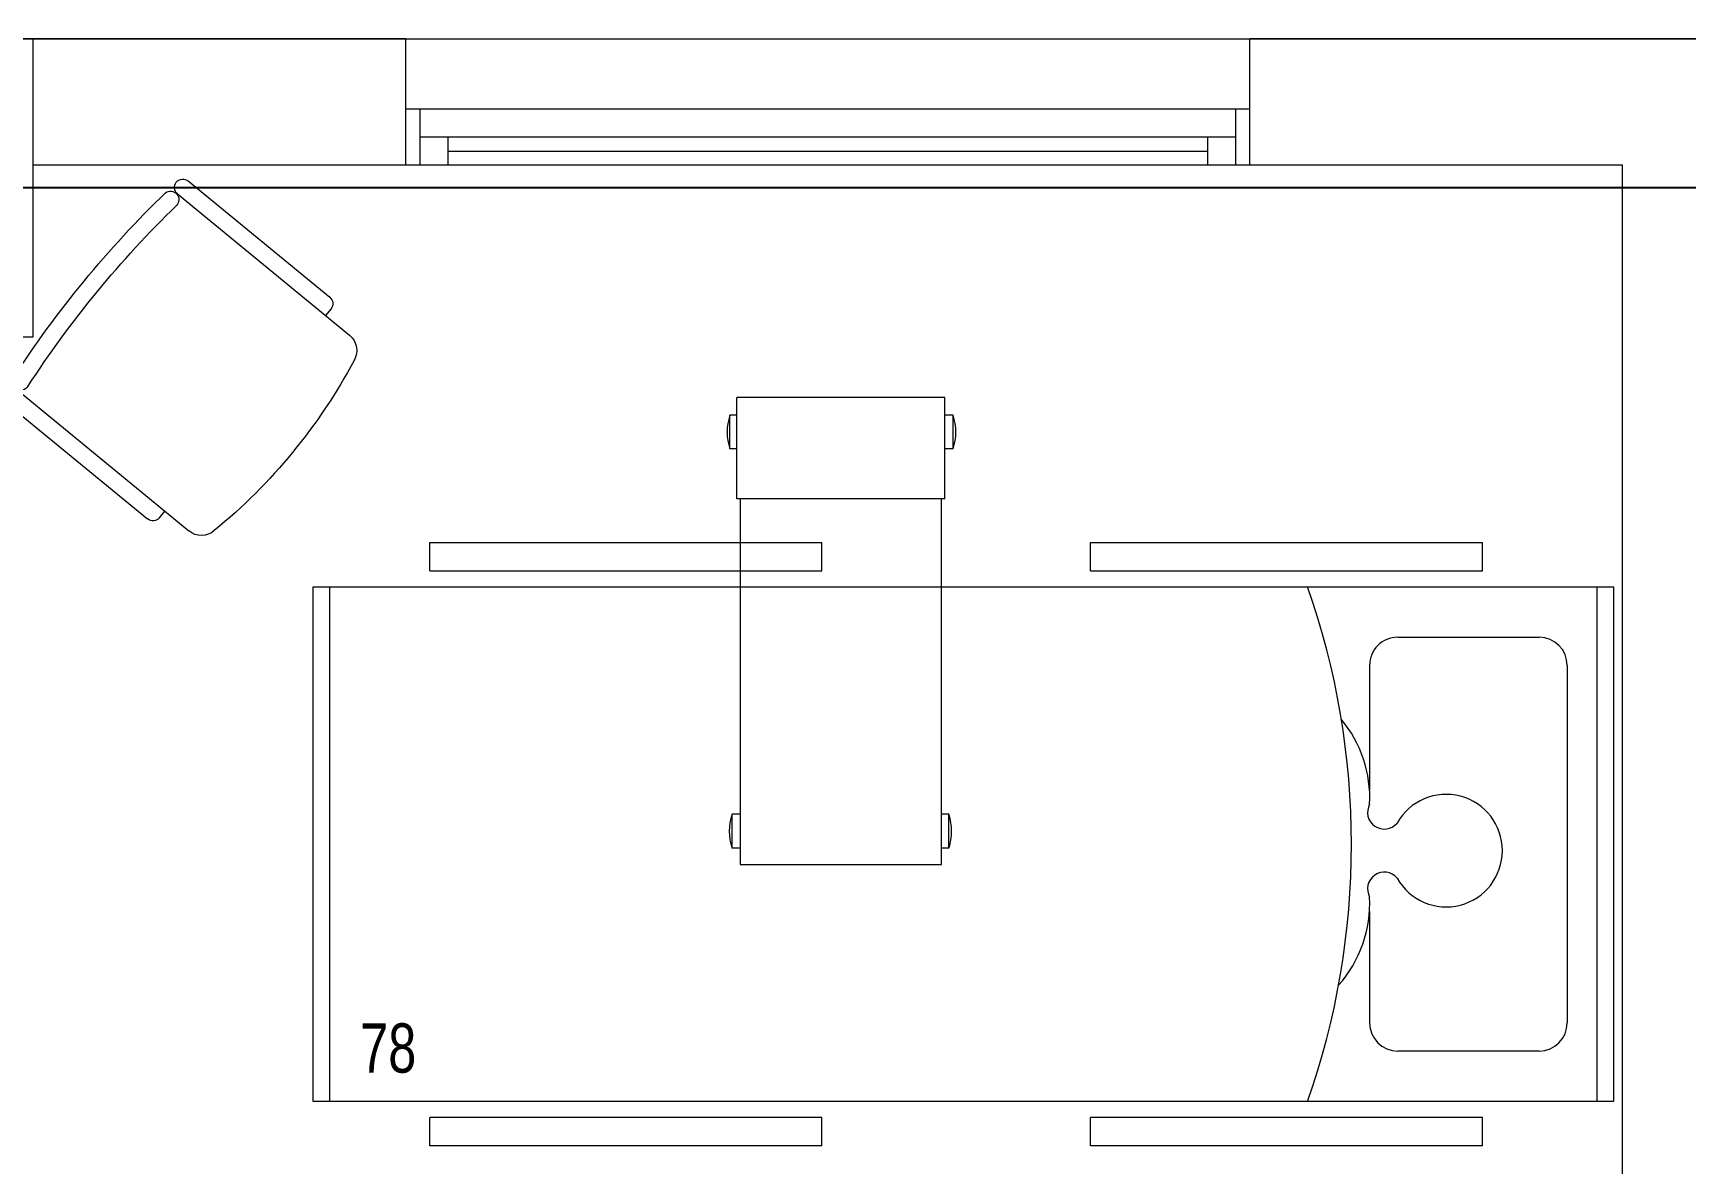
# Model space of a CAD drawing. Header units: metres. Extents: x -18745 to 220762, y -1579758 to -1356048.
# Drawn here: x 144641 to 147579, y -1428172 to -1426163 of the extents above; entities that cross this region are included whole.
import ezdxf

# ---------------------------------------------------------------- set-up
doc = ezdxf.new("R2010")
doc.units = ezdxf.units.M
doc.layers.get('0').update_dxf_attribs({"lineweight": 0})
for name, color, linetype, lineweight in [('A-100 - Copy$0$Aluminum', 8, 'Continuous', 0), ('A-100 - Copy$0$Medical Equipment and Furniture', 8, 'Continuous', 0), ('A-100 - Copy$0$Medical Equipment and Furniture1', 8, 'Continuous', 5), ('A-100 - Copy$0$Proj', 8, 'Continuous', 0), ('A-100 - Copy$0$Structure', 8, 'Continuous', 9), ('A-100 - Copy$0$Walls', 8, 'Continuous', 0)]:
    doc.layers.add(name, color=color, linetype=linetype, lineweight=lineweight)
doc.layers.add('A-100 - Copy$0$axes', color=8, linetype='Continuous')
doc.styles.add('A-100 - Copy$0$X3G_ENTITY_257CFD', font='swisscl.ttf', dxfattribs={"height": 200})

# ---------------------------------------------------------------- blocks, each defined once
blk = doc.blocks.new('A-100 - Copy$0$Hospital Bed')
at = {"layer": 'A-100 - Copy$0$Medical Equipment and Furniture1'}
for p, q in [((38.338, -101.6315, 0), (38.338, -101.6815, 0)), ((38.338, -101.6315, 0), (39.0347, -101.6315, 0)), ((39.0347, -101.6315, 0), (39.0347, -101.6815, 0)), ((39.5123, -101.6315, 0), (40.209, -101.6315, 0)), ((39.5123, -101.6315, 0), (39.5123, -101.6815, 0)), ((40.209, -101.6315, 0), (40.209, -101.6815, 0)), ((38.338, -101.6815, 0), (39.0347, -101.6815, 0)), ((39.5123, -101.6815, 0), (40.209, -101.6815, 0)), ((38.105, -102.6245, 0), (38.105, -101.7101, 0)), ((38.105, -101.7101, 0), (40.4164, -101.7101, 0)), ((38.135, -102.6245, 0), (38.135, -101.7101, 0)), ((40.3864, -101.7101, 0), (40.3864, -102.6245, 0)), ((40.4164, -101.7101, 0), (40.4164, -102.6245, 0)), ((38.2374, -101.7997, 0), (38.4887, -101.7997, 0)), ((38.1874, -102.485, 0), (38.1874, -101.8497, 0)), ((38.5387, -102.0476, 0), (38.5387, -101.8497, 0)), ((38.5387, -102.485, 0), (38.5387, -102.264, 0)), ((38.4887, -102.535, 0), (38.2374, -102.535, 0)), ((40.4164, -102.6245, 0), (38.105, -102.6245, 0)), ((38.338, -102.6532, 0), (38.338, -102.7032, 0)), ((39.0347, -102.6532, 0), (38.338, -102.6532, 0)), ((39.0347, -102.6532, 0), (39.0347, -102.7032, 0)), ((40.209, -102.6532, 0), (39.5123, -102.6532, 0)), ((39.5123, -102.6532, 0), (39.5123, -102.7032, 0)), ((40.209, -102.6532, 0), (40.209, -102.7032, 0)), ((39.0347, -102.7032, 0), (38.338, -102.7032, 0)), ((40.209, -102.7032, 0), (39.5123, -102.7032, 0))]:
    blk.add_line(p, q, dxfattribs=at)
at = {"layer": 'A-100 - Copy$0$Medical Equipment and Furniture1', "elevation": 0}
for points in [[(38.6489, -102.6245), (38.6489, -102.6245), (38.6489, -102.6245), (38.6489, -102.6245), (38.6489, -102.6245), (38.6489, -102.6245), (38.6489, -102.6245), (38.6489, -102.6245), (38.6489, -102.6245), (38.6489, -102.6245), (38.6489, -102.6245), (38.6489, -102.6245), (38.6489, -102.6245), (38.6489, -102.6245), (38.6489, -102.6245), (38.6489, -102.6245), (38.6489, -102.6245), (38.6489, -102.6245), (38.6489, -102.6245), (38.6489, -102.6245), (38.6489, -102.6245), (38.6489, -102.6245), (38.6489, -102.6245), (38.6489, -102.6245), (38.6489, -102.6245), (38.6489, -102.6245), (38.6489, -102.6245), (38.6489, -102.6245), (38.6489, -102.6245), (38.6489, -102.6245), (38.6489, -102.6245), (38.6489, -102.6245), (38.6489, -102.6245), (38.6489, -102.6245), (38.6489, -102.6245), (38.6489, -102.6245), (38.6489, -102.6245), (38.6489, -102.6245), (38.6489, -102.6245), (38.6489, -102.6245), (38.6489, -102.6245), (38.6489, -102.6245), (38.6489, -102.6245), (38.6489, -102.6245), (38.6489, -102.6245), (38.6489, -102.6245), (38.6489, -102.6245), (38.6489, -102.6245), (38.6489, -102.6245), (38.6489, -102.6245), (38.6489, -102.6245), (38.6489, -102.6245), (38.6489, -102.6245), (38.6489, -102.6245), (38.6489, -102.6245), (38.6489, -102.6245), (38.6489, -102.6245), (38.6489, -102.6245), (38.6489, -102.6245), (38.6489, -102.6245), (38.6489, -102.6245), (38.6489, -102.6245), (38.6489, -102.6245), (38.6489, -102.6245), (38.6489, -102.6245), (38.6489, -102.6245), (38.6489, -102.6245), (38.6489, -102.6245), (38.6489, -102.6245), (38.6489, -102.6245), (38.6489, -102.6245), (38.6489, -102.6245), (38.6489, -102.6245), (38.6489, -102.6245), (38.6489, -102.6245), (38.6489, -102.6245), (38.6489, -102.6245), (38.6489, -102.6245), (38.6489, -102.6245), (38.6489, -102.6245), (38.6489, -102.6245), (38.6489, -102.6245), (38.6489, -102.6245), (38.6489, -102.6245), (38.6489, -102.6245), (38.6489, -102.6245), (38.6489, -102.6245), (38.6489, -102.6245), (38.6489, -102.6245), (38.6489, -102.6245), (38.6489, -102.6245), (38.6489, -102.6245), (38.6489, -102.6245), (38.6489, -102.6245), (38.6489, -102.6245), (38.6489, -102.6245), (38.6489, -102.6245), (38.6489, -102.6245), (38.6489, -102.6245), (38.6489, -102.6245), (38.6489, -102.6245), (38.6489, -102.6245), (38.6489, -102.6245), (38.6489, -102.6245), (38.6489, -102.6245), (38.6489, -102.6245), (38.6489, -102.6245), (38.6489, -102.6245), (38.6489, -102.6245), (38.6489, -102.6245), (38.6489, -102.6245), (38.6489, -102.6245), (38.6489, -102.6245), (38.6489, -102.6245), (38.6489, -102.6245), (38.6489, -102.6245), (38.6489, -102.6245), (38.6489, -102.6245), (38.6489, -102.6245), (38.6489, -102.6245), (38.6489, -102.6245), (38.6489, -102.6245), (38.6489, -102.6245), (38.6489, -102.6245), (38.6489, -102.6245), (38.6489, -102.6245), (38.6489, -102.6245), (38.6489, -102.6245), (38.6489, -102.6245), (38.6489, -102.6245), (38.6489, -102.6245), (38.6489, -102.6245), (38.6489, -102.6245), (38.6489, -102.6245), (38.6489, -102.6245), (38.6489, -102.6245), (38.6489, -102.6245), (38.6489, -102.6245), (38.6489, -102.6245), (38.6489, -102.6245), (38.6489, -102.6245), (38.6489, -102.6245), (38.6489, -102.6245), (38.6489, -102.6245), (38.6489, -102.6245), (38.6489, -102.6245), (38.6489, -102.6245), (38.6489, -102.6245), (38.6489, -102.6245), (38.6489, -102.6245), (38.6489, -102.6245), (38.6489, -102.6245), (38.6489, -102.6245), (38.6489, -102.6245), (38.6489, -102.6245), (38.6489, -102.6245), (38.6489, -102.6245), (38.6489, -102.6245), (38.6489, -102.6245), (38.6489, -102.6245), (38.6489, -102.6245), (38.6489, -102.6245), (38.6489, -102.6245), (38.6489, -102.6245), (38.6489, -102.6245), (38.6489, -102.6245), (38.6489, -102.6245), (38.6489, -102.6245), (38.6489, -102.6245), (38.6489, -102.6245), (38.6489, -102.6245), (38.6489, -102.6245), (38.6489, -102.6245), (38.6489, -102.6245), (38.6489, -102.6245), (38.6489, -102.6245), (38.6489, -102.6245), (38.6489, -102.6245), (38.6489, -102.6245), (38.6489, -102.6245), (38.6489, -102.6245), (38.6489, -102.6245), (38.6489, -102.6245), (38.6489, -102.6245), (38.6489, -102.6245), (38.6489, -102.6245), (38.6489, -102.6245), (38.6489, -102.6245), (38.6489, -102.6245), (38.6489, -102.6245), (38.6489, -102.6245), (38.6489, -102.6245), (38.6489, -102.6245), (38.6489, -102.6245), (38.6489, -102.6245), (38.6489, -102.6245), (38.6489, -102.6245), (38.6489, -102.6245), (38.6489, -102.6245), (38.6489, -102.6245), (38.6489, -102.6245), (38.6489, -102.6245), (38.6489, -102.6245), (38.6489, -102.6245), (38.6489, -102.6245), (38.6489, -102.6245), (38.6489, -102.6245), (38.6489, -102.6245), (38.6489, -102.6245), (38.6489, -102.6245), (38.6489, -102.6245), (38.6489, -102.6245), (38.6489, -102.6245), (38.6489, -102.6245), (38.6489, -102.6245), (38.6489, -102.6245), (38.6489, -102.6245), (38.6489, -102.6245), (38.6489, -102.6245)], [(38.6489, -102.6245), (38.6489, -102.6245), (38.6489, -102.6245), (38.6489, -102.6245), (38.6489, -102.6245), (38.6489, -102.6245), (38.6489, -102.6245), (38.6489, -102.6245), (38.6489, -102.6245), (38.6489, -102.6245), (38.6489, -102.6245), (38.6489, -102.6245), (38.6489, -102.6245), (38.6489, -102.6245), (38.6489, -102.6245), (38.6489, -102.6245), (38.6489, -102.6245), (38.6489, -102.6245), (38.6489, -102.6245), (38.6489, -102.6245), (38.6489, -102.6245), (38.6489, -102.6245), (38.6489, -102.6245), (38.6489, -102.6245), (38.6489, -102.6245), (38.6489, -102.6245), (38.6489, -102.6245), (38.6489, -102.6245), (38.6489, -102.6245), (38.6489, -102.6245), (38.6489, -102.6245), (38.6489, -102.6245), (38.6489, -102.6245), (38.6489, -102.6245), (38.6489, -102.6245), (38.6489, -102.6245), (38.6489, -102.6245), (38.6489, -102.6245), (38.6489, -102.6245), (38.6489, -102.6245), (38.6489, -102.6245), (38.6489, -102.6245), (38.6489, -102.6245), (38.6489, -102.6245), (38.6489, -102.6245), (38.6489, -102.6245), (38.6489, -102.6245), (38.6489, -102.6245), (38.6489, -102.6245), (38.6489, -102.6245), (38.6489, -102.6245), (38.6489, -102.6245), (38.6489, -102.6245), (38.6489, -102.6245), (38.6489, -102.6245), (38.6489, -102.6245), (38.6489, -102.6245), (38.6489, -102.6245), (38.6489, -102.6245), (38.6489, -102.6245), (38.6489, -102.6245), (38.6489, -102.6245), (38.6489, -102.6245), (38.6489, -102.6245), (38.6489, -102.6245), (38.6489, -102.6245), (38.6489, -102.6245), (38.6489, -102.6245), (38.6489, -102.6245), (38.6489, -102.6245), (38.6489, -102.6245), (38.6489, -102.6245), (38.6489, -102.6245), (38.6489, -102.6245), (38.6489, -102.6245), (38.6489, -102.6245), (38.6489, -102.6245), (38.6489, -102.6245), (38.6489, -102.6245), (38.6489, -102.6245), (38.6489, -102.6245), (38.6489, -102.6245), (38.6489, -102.6245), (38.6489, -102.6245), (38.6489, -102.6245), (38.6489, -102.6245), (38.6489, -102.6245), (38.6489, -102.6245), (38.6489, -102.6245), (38.6489, -102.6245), (38.6489, -102.6245), (38.6489, -102.6245), (38.6489, -102.6245), (38.6489, -102.6245), (38.6489, -102.6245), (38.6489, -102.6245), (38.6489, -102.6245), (38.6489, -102.6245), (38.6489, -102.6245), (38.6489, -102.6245), (38.6489, -102.6245), (38.6489, -102.6245), (38.6489, -102.6245), (38.6489, -102.6245), (38.6489, -102.6245), (38.6489, -102.6245), (38.6489, -102.6245), (38.6489, -102.6245), (38.6489, -102.6245), (38.6489, -102.6245), (38.6489, -102.6245), (38.6489, -102.6245), (38.6489, -102.6245), (38.6489, -102.6245), (38.6489, -102.6245), (38.6489, -102.6245), (38.6489, -102.6245), (38.6489, -102.6245), (38.6489, -102.6245), (38.6489, -102.6245), (38.6489, -102.6245), (38.6489, -102.6245), (38.6489, -102.6245), (38.6489, -102.6245), (38.6489, -102.6245), (38.6489, -102.6245), (38.6489, -102.6245), (38.6489, -102.6245), (38.6489, -102.6245), (38.6489, -102.6245), (38.6489, -102.6245), (38.6489, -102.6245), (38.6489, -102.6245), (38.6489, -102.6245), (38.6489, -102.6245), (38.6489, -102.6245), (38.6489, -102.6245), (38.6489, -102.6245), (38.6489, -102.6245), (38.6489, -102.6245), (38.6489, -102.6245), (38.6489, -102.6245), (38.6489, -102.6245), (38.6489, -102.6245), (38.6489, -102.6245), (38.6489, -102.6245), (38.6489, -102.6245), (38.6489, -102.6245), (38.6489, -102.6245), (38.6489, -102.6245), (38.6489, -102.6245), (38.6489, -102.6245), (38.6489, -102.6245), (38.6489, -102.6245), (38.6489, -102.6245), (38.6489, -102.6245), (38.6489, -102.6245), (38.6489, -102.6245), (38.6489, -102.6245), (38.6489, -102.6245), (38.6489, -102.6245), (38.6489, -102.6245), (38.6489, -102.6245), (38.6489, -102.6245), (38.6489, -102.6245), (38.6489, -102.6245), (38.6489, -102.6245), (38.6489, -102.6245), (38.6489, -102.6245), (38.6489, -102.6245), (38.6489, -102.6245), (38.6489, -102.6245), (38.6489, -102.6245), (38.6489, -102.6245), (38.6489, -102.6245), (38.6489, -102.6245), (38.6489, -102.6245), (38.6489, -102.6245), (38.6489, -102.6245), (38.6489, -102.6245), (38.6489, -102.6245), (38.6489, -102.6245), (38.6489, -102.6245), (38.6489, -102.6245), (38.6489, -102.6245), (38.6489, -102.6245), (38.6489, -102.6245), (38.6489, -102.6245), (38.6489, -102.6245), (38.6489, -102.6245), (38.6489, -102.6245), (38.6489, -102.6245), (38.6489, -102.6245), (38.6489, -102.6245), (38.6489, -102.6245), (38.6489, -102.6245), (38.6489, -102.6245), (38.6489, -102.6245), (38.6489, -102.6245), (38.6489, -102.6245), (38.6489, -102.6245), (38.6489, -102.6245), (38.6489, -102.6245), (38.6489, -102.6245), (38.6489, -102.6245), (38.6489, -102.6245), (38.6489, -102.6245), (38.6489, -102.6245), (38.6489, -102.6245), (38.6489, -102.6245), (38.6489, -102.6245), (38.6489, -102.6245), (38.6489, -102.6245), (38.6489, -102.6245)], [(38.6489, -102.6245), (38.6489, -102.6245), (38.6489, -102.6245), (38.6489, -102.6245), (38.6489, -102.6245), (38.6489, -102.6245), (38.6489, -102.6245), (38.6489, -102.6245), (38.6489, -102.6245), (38.6489, -102.6245), (38.6489, -102.6245), (38.6489, -102.6245), (38.6489, -102.6245), (38.6489, -102.6245), (38.6489, -102.6245), (38.6489, -102.6245), (38.6489, -102.6245), (38.6489, -102.6245), (38.6489, -102.6245), (38.6489, -102.6245), (38.6489, -102.6245), (38.6489, -102.6245), (38.6489, -102.6245), (38.6489, -102.6245), (38.6489, -102.6245), (38.6489, -102.6245), (38.6489, -102.6245), (38.6489, -102.6245), (38.6489, -102.6245), (38.6489, -102.6245), (38.6489, -102.6245), (38.6489, -102.6245), (38.6489, -102.6245), (38.6489, -102.6245), (38.6489, -102.6245), (38.6489, -102.6245), (38.6489, -102.6245), (38.6489, -102.6245), (38.6489, -102.6245), (38.6489, -102.6245), (38.6489, -102.6245), (38.6489, -102.6245), (38.6489, -102.6245), (38.6489, -102.6245), (38.6489, -102.6245), (38.6489, -102.6245), (38.6489, -102.6245), (38.6489, -102.6245), (38.6489, -102.6245), (38.6489, -102.6245), (38.6489, -102.6245), (38.6489, -102.6245), (38.6489, -102.6245), (38.6489, -102.6245), (38.6489, -102.6245), (38.6489, -102.6245), (38.6489, -102.6245), (38.6489, -102.6245), (38.6489, -102.6245), (38.6489, -102.6245), (38.6489, -102.6245), (38.6489, -102.6245), (38.6489, -102.6245), (38.6489, -102.6245), (38.6489, -102.6245), (38.6489, -102.6245), (38.6489, -102.6245), (38.6489, -102.6245), (38.6489, -102.6245), (38.6489, -102.6245), (38.6489, -102.6245), (38.6489, -102.6245), (38.6489, -102.6245), (38.6489, -102.6245), (38.6489, -102.6245), (38.6489, -102.6245), (38.6489, -102.6245), (38.6489, -102.6245), (38.6489, -102.6245), (38.6489, -102.6245), (38.6489, -102.6245), (38.6489, -102.6245), (38.6489, -102.6245), (38.6489, -102.6245), (38.6489, -102.6245), (38.6489, -102.6245), (38.6489, -102.6245), (38.6489, -102.6245), (38.6489, -102.6245), (38.6489, -102.6245), (38.6489, -102.6245), (38.6489, -102.6245), (38.6489, -102.6245), (38.6489, -102.6245), (38.6489, -102.6245), (38.6489, -102.6245), (38.6489, -102.6245), (38.6489, -102.6245), (38.6489, -102.6245), (38.6489, -102.6245), (38.6489, -102.6245), (38.6489, -102.6245), (38.6489, -102.6245), (38.6489, -102.6245), (38.6489, -102.6245), (38.6489, -102.6245), (38.6489, -102.6245), (38.6489, -102.6245), (38.6489, -102.6245), (38.6489, -102.6245), (38.6489, -102.6245), (38.6489, -102.6245), (38.6489, -102.6245), (38.6489, -102.6245), (38.6489, -102.6245), (38.6489, -102.6245), (38.6489, -102.6245), (38.6489, -102.6245), (38.6489, -102.6245), (38.6489, -102.6245), (38.6489, -102.6245), (38.6489, -102.6245), (38.6489, -102.6245), (38.6489, -102.6245), (38.6489, -102.6245), (38.6489, -102.6245), (38.6489, -102.6245), (38.6489, -102.6245), (38.6489, -102.6245), (38.6489, -102.6245), (38.6489, -102.6245), (38.6489, -102.6245), (38.6489, -102.6245), (38.6489, -102.6245), (38.6489, -102.6245), (38.6489, -102.6245), (38.6489, -102.6245), (38.6489, -102.6245), (38.6489, -102.6245), (38.6489, -102.6245), (38.6489, -102.6245), (38.6489, -102.6245), (38.6489, -102.6245), (38.6489, -102.6245), (38.6489, -102.6245), (38.6489, -102.6245), (38.6489, -102.6245), (38.6489, -102.6245), (38.6489, -102.6245), (38.6489, -102.6245), (38.6489, -102.6245), (38.6489, -102.6245), (38.6489, -102.6245), (38.6489, -102.6245), (38.6489, -102.6245), (38.6489, -102.6245), (38.6489, -102.6245), (38.6489, -102.6245), (38.6489, -102.6245), (38.6489, -102.6245), (38.6489, -102.6245), (38.6489, -102.6245), (38.6489, -102.6245), (38.6489, -102.6245), (38.6489, -102.6245), (38.6489, -102.6245), (38.6489, -102.6245), (38.6489, -102.6245), (38.6489, -102.6245), (38.6489, -102.6245), (38.6489, -102.6245), (38.6489, -102.6245), (38.6489, -102.6245), (38.6489, -102.6245), (38.6489, -102.6245), (38.6489, -102.6245), (38.6489, -102.6245), (38.6489, -102.6245), (38.6489, -102.6245), (38.6489, -102.6245), (38.6489, -102.6245), (38.6489, -102.6245), (38.6489, -102.6245), (38.6489, -102.6245), (38.6489, -102.6245), (38.6489, -102.6245), (38.6489, -102.6245), (38.6489, -102.6245), (38.6489, -102.6245), (38.6489, -102.6245), (38.6489, -102.6245), (38.6489, -102.6245), (38.6489, -102.6245), (38.6489, -102.6245), (38.6489, -102.6245), (38.6489, -102.6245), (38.6489, -102.6245), (38.6489, -102.6245), (38.6489, -102.6245), (38.6489, -102.6245), (38.6489, -102.6245), (38.6489, -102.6245), (38.6489, -102.6245), (38.6489, -102.6245), (38.6489, -102.6245), (38.6489, -102.6245), (38.6489, -102.6245), (38.6489, -102.6245), (38.6489, -102.6245), (38.6489, -102.6245), (38.6489, -102.6245), (38.6489, -102.6245), (38.6489, -102.6245), (38.6489, -102.6245), (38.6489, -102.6245), (38.6489, -102.6245), (38.6489, -102.6245), (38.6489, -102.6245), (38.6489, -102.6245), (38.6489, -102.6245), (38.6489, -102.6245), (38.6489, -102.6245), (38.6489, -102.6245), (38.6489, -102.6245), (38.6489, -102.6245), (38.6489, -102.6245), (38.6489, -102.6245), (38.6489, -102.6245), (38.6489, -102.6245), (38.6489, -102.6245), (38.6489, -102.6245), (38.6489, -102.6245), (38.6489, -102.6245), (38.6489, -102.6245), (38.6489, -102.6245), (38.6489, -102.6245), (38.6489, -102.6245), (38.6489, -102.6245), (38.6489, -102.6245), (38.6489, -102.6245), (38.6489, -102.6245), (38.6489, -102.6245), (38.6489, -102.6245), (38.6489, -102.6245), (38.6489, -102.6245), (38.6489, -102.6245), (38.6489, -102.6245), (38.6489, -102.6245), (38.6489, -102.6245), (38.6489, -102.6245), (38.6489, -102.6245), (38.6489, -102.6245), (38.6489, -102.6245), (38.6489, -102.6245), (38.6489, -102.6245), (38.6489, -102.6245), (38.6489, -102.6245), (38.6489, -102.6245), (38.6489, -102.6245), (38.6489, -102.6245), (38.6489, -102.6245), (38.6489, -102.6245), (38.6489, -102.6245), (38.6489, -102.6245), (38.6489, -102.6245), (38.6489, -102.6245), (38.6489, -102.6245), (38.6489, -102.6245), (38.6489, -102.6245), (38.6489, -102.6245), (38.6489, -102.6245), (38.6489, -102.6245), (38.6489, -102.6245), (38.6489, -102.6245), (38.6489, -102.6245), (38.6489, -102.6245), (38.6489, -102.6245)]]:
    blk.add_lwpolyline(points, close=True, dxfattribs=at)
for points in [[(38.6489, -102.6245), (38.6489, -102.6245), (38.6489, -102.6245), (38.6489, -102.6245), (38.6489, -102.6245), (38.6489, -102.6245), (38.6489, -102.6245), (38.6489, -102.6245)], [(38.6489, -102.6245), (38.6489, -102.6245), (38.6489, -102.6245), (38.6489, -102.6245), (38.6489, -102.6245), (38.6489, -102.6245), (38.6489, -102.6245), (38.6489, -102.6245), (38.6489, -102.6245), (38.6489, -102.6245), (38.6489, -102.6245), (38.6489, -102.6245), (38.6489, -102.6245), (38.6489, -102.6245), (38.6489, -102.6245), (38.6489, -102.6245), (38.6489, -102.6245), (38.6489, -102.6245), (38.6489, -102.6245), (38.6489, -102.6245), (38.6489, -102.6245), (38.6489, -102.6245), (38.6489, -102.6245), (38.6489, -102.6245), (38.6489, -102.6245), (38.6489, -102.6245), (38.6489, -102.6245), (38.6489, -102.6245), (38.6489, -102.6245), (38.6489, -102.6245), (38.6489, -102.6245), (38.6489, -102.6245), (38.6489, -102.6245), (38.6489, -102.6245), (38.6489, -102.6245), (38.6489, -102.6245), (38.6489, -102.6245), (38.6489, -102.6245), (38.6489, -102.6245), (38.6489, -102.6245), (38.6489, -102.6245), (38.6489, -102.6245), (38.6489, -102.6245), (38.6489, -102.6245), (38.6489, -102.6245), (38.6489, -102.6245), (38.6489, -102.6245), (38.6489, -102.6245), (38.6489, -102.6245), (38.6489, -102.6245), (38.6489, -102.6245), (38.6489, -102.6245), (38.6489, -102.6245), (38.6489, -102.6245), (38.6489, -102.6245), (38.6489, -102.6245), (38.6489, -102.6245), (38.6489, -102.6245), (38.6489, -102.6245), (38.6489, -102.6245), (38.6489, -102.6245), (38.6489, -102.6245), (38.6489, -102.6245), (38.6489, -102.6245), (38.6489, -102.6245), (38.6489, -102.6245), (38.6489, -102.6245), (38.6489, -102.6245), (38.6489, -102.6245), (38.6489, -102.6245), (38.6489, -102.6245), (38.6489, -102.6245), (38.6489, -102.6245), (38.6489, -102.6245), (38.6489, -102.6245), (38.6489, -102.6245), (38.6489, -102.6245), (38.6489, -102.6245), (38.6489, -102.6245), (38.6489, -102.6245), (38.6489, -102.6245), (38.6489, -102.6245), (38.6489, -102.6245), (38.6489, -102.6245), (38.6489, -102.6245), (38.6489, -102.6245), (38.6489, -102.6245), (38.6489, -102.6245), (38.6489, -102.6245), (38.6489, -102.6245), (38.6489, -102.6245), (38.6489, -102.6245), (38.6489, -102.6245), (38.6489, -102.6245), (38.6489, -102.6245), (38.6489, -102.6245), (38.6489, -102.6245), (38.6489, -102.6245), (38.6489, -102.6245), (38.6489, -102.6245), (38.6489, -102.6245), (38.6489, -102.6245), (38.6489, -102.6245), (38.6489, -102.6245), (38.6489, -102.6245), (38.6489, -102.6245), (38.6489, -102.6245), (38.6489, -102.6245), (38.6489, -102.6245), (38.6489, -102.6245), (38.6489, -102.6245)], [(38.6489, -102.6245), (38.6489, -102.6245), (38.6489, -102.6245), (38.6489, -102.6245), (38.6489, -102.6245), (38.6489, -102.6245), (38.6489, -102.6245), (38.6489, -102.6245), (38.6489, -102.6245), (38.6489, -102.6245), (38.6489, -102.6245), (38.6489, -102.6245), (38.6489, -102.6245), (38.6489, -102.6245), (38.6489, -102.6245), (38.6489, -102.6245), (38.6489, -102.6245)], [(38.6489, -102.6245), (38.6489, -102.6245), (38.6489, -102.6245), (38.6489, -102.6245), (38.6489, -102.6245), (38.6489, -102.6245), (38.6489, -102.6245)], [(38.6489, -102.6245), (38.6489, -102.6245), (38.6489, -102.6245), (38.6489, -102.6245), (38.6489, -102.6245), (38.6489, -102.6245), (38.6489, -102.6245), (38.6489, -102.6245), (38.6489, -102.6245), (38.6489, -102.6245), (38.6489, -102.6245), (38.6489, -102.6245)], [(38.6489, -102.6245), (38.6489, -102.6245), (38.6489, -102.6245), (38.6489, -102.6245), (38.6489, -102.6245), (38.6489, -102.6245), (38.6489, -102.6245), (38.6489, -102.6245), (38.6489, -102.6245), (38.6489, -102.6245), (38.6489, -102.6245), (38.6489, -102.6245), (38.6489, -102.6245), (38.6489, -102.6245), (38.6489, -102.6245), (38.6489, -102.6245), (38.6489, -102.6245), (38.6489, -102.6245), (38.6489, -102.6245), (38.6489, -102.6245), (38.6489, -102.6245), (38.6489, -102.6245), (38.6489, -102.6245), (38.6489, -102.6245), (38.6489, -102.6245), (38.6489, -102.6245), (38.6489, -102.6245), (38.6489, -102.6245), (38.6489, -102.6245), (38.6489, -102.6245), (38.6489, -102.6245), (38.6489, -102.6245), (38.6489, -102.6245), (38.6489, -102.6245), (38.6489, -102.6245), (38.6489, -102.6245), (38.6489, -102.6245), (38.6489, -102.6245), (38.6489, -102.6245), (38.6489, -102.6245), (38.6489, -102.6245), (38.6489, -102.6245), (38.6489, -102.6245), (38.6489, -102.6245), (38.6489, -102.6245), (38.6489, -102.6245), (38.6489, -102.6245), (38.6489, -102.6245), (38.6489, -102.6245), (38.6489, -102.6245), (38.6489, -102.6245), (38.6489, -102.6245), (38.6489, -102.6245), (38.6489, -102.6245), (38.6489, -102.6245), (38.6489, -102.6245), (38.6489, -102.6245), (38.6489, -102.6245), (38.6489, -102.6245), (38.6489, -102.6245), (38.6489, -102.6245), (38.6489, -102.6245), (38.6489, -102.6245), (38.6489, -102.6245), (38.6489, -102.6245), (38.6489, -102.6245), (38.6489, -102.6245), (38.6489, -102.6245), (38.6489, -102.6245), (38.6489, -102.6245), (38.6489, -102.6245), (38.6489, -102.6245), (38.6489, -102.6245), (38.6489, -102.6245), (38.6489, -102.6245), (38.6489, -102.6245), (38.6489, -102.6245), (38.6489, -102.6245), (38.6489, -102.6245), (38.6489, -102.6245), (38.6489, -102.6245), (38.6489, -102.6245), (38.6489, -102.6245), (38.6489, -102.6245), (38.6489, -102.6245), (38.6489, -102.6245), (38.6489, -102.6245), (38.6489, -102.6245), (38.6489, -102.6245)], [(38.6489, -102.6245), (38.6489, -102.6245), (38.6489, -102.6245), (38.6489, -102.6245), (38.6489, -102.6245), (38.6489, -102.6245), (38.6489, -102.6245), (38.6489, -102.6245), (38.6489, -102.6245), (38.6489, -102.6245), (38.6489, -102.6245), (38.6489, -102.6245), (38.6489, -102.6245), (38.6489, -102.6245), (38.6489, -102.6245), (38.6489, -102.6245), (38.6489, -102.6245), (38.6489, -102.6245), (38.6489, -102.6245), (38.6489, -102.6245), (38.6489, -102.6245), (38.6489, -102.6245), (38.6489, -102.6245), (38.6489, -102.6245), (38.6489, -102.6245), (38.6489, -102.6245), (38.6489, -102.6245), (38.6489, -102.6245), (38.6489, -102.6245), (38.6489, -102.6245), (38.6489, -102.6245), (38.6489, -102.6245), (38.6489, -102.6245), (38.6489, -102.6245), (38.6489, -102.6245), (38.6489, -102.6245), (38.6489, -102.6245), (38.6489, -102.6245), (38.6489, -102.6245), (38.6489, -102.6245), (38.6489, -102.6245), (38.6489, -102.6245), (38.6489, -102.6245), (38.6489, -102.6245), (38.6489, -102.6245), (38.6489, -102.6245), (38.6489, -102.6245), (38.6489, -102.6245), (38.6489, -102.6245), (38.6489, -102.6245), (38.6489, -102.6245), (38.6489, -102.6245), (38.6489, -102.6245), (38.6489, -102.6245)], [(38.6489, -102.6245), (38.6489, -102.6245), (38.6489, -102.6245), (38.6489, -102.6245), (38.6489, -102.6245), (38.6489, -102.6245), (38.6489, -102.6245), (38.6489, -102.6245), (38.6489, -102.6245), (38.6489, -102.6245)], [(38.6489, -102.6245), (38.6489, -102.6245), (38.6489, -102.6245), (38.6489, -102.6245), (38.6489, -102.6245), (38.6489, -102.6245), (38.6489, -102.6245), (38.6489, -102.6245), (38.6489, -102.6245), (38.6489, -102.6245)], [(38.6489, -102.6245), (38.6489, -102.6245), (38.6489, -102.6245), (38.6489, -102.6245), (38.6489, -102.6245), (38.6489, -102.6245), (38.6489, -102.6245), (38.6489, -102.6245), (38.6489, -102.6245), (38.6489, -102.6245), (38.6489, -102.6245), (38.6489, -102.6245), (38.6489, -102.6245), (38.6489, -102.6245), (38.6489, -102.6245)], [(38.6489, -102.6245), (38.6489, -102.6245), (38.6489, -102.6245), (38.6489, -102.6245), (38.6489, -102.6245), (38.6489, -102.6245), (38.6489, -102.6245), (38.6489, -102.6245), (38.6489, -102.6245), (38.6489, -102.6245)], [(38.6489, -102.6245), (38.6489, -102.6245), (38.6489, -102.6245), (38.6489, -102.6245), (38.6489, -102.6245), (38.6489, -102.6245), (38.6489, -102.6245)], [(38.6489, -102.6245), (38.6489, -102.6245), (38.6489, -102.6245), (38.6489, -102.6245), (38.6489, -102.6245), (38.6489, -102.6245), (38.6489, -102.6245), (38.6489, -102.6245), (38.6489, -102.6245), (38.6489, -102.6245)], [(38.6489, -102.6245), (38.6489, -102.6245), (38.6489, -102.6245), (38.6489, -102.6245), (38.6489, -102.6245), (38.6489, -102.6245), (38.6489, -102.6245), (38.6489, -102.6245), (38.6489, -102.6245), (38.6489, -102.6245), (38.6489, -102.6245), (38.6489, -102.6245), (38.6489, -102.6245), (38.6489, -102.6245), (38.6489, -102.6245), (38.6489, -102.6245), (38.6489, -102.6245), (38.6489, -102.6245)], [(38.6489, -102.6245), (38.6489, -102.6245), (38.6489, -102.6245), (38.6489, -102.6245), (38.6489, -102.6245), (38.6489, -102.6245), (38.6489, -102.6245), (38.6489, -102.6245), (38.6489, -102.6245)]]:
    blk.add_lwpolyline(points, dxfattribs=at)
at = {"layer": 'A-100 - Copy$0$Medical Equipment and Furniture1'}
for centre, radius, start, end in [((39.9488, -102.1673, 0), 1.378, 160.6222, 199.3778), ((38.2374, -101.8497, 0), 0.05, 90, 180), ((38.4887, -101.8497, 0), 0.05, 0, 90), ((38.7578, -102.0625, 0), 0.2195, 138.2973, 182.816), ((38.4026, -102.1558, 0), 0.1, 29.3037, 330.6963), ((38.5126, -102.0878, 0), 0.0297, 220.0437, 29.1003), ((38.5126, -102.2238, 0), 0.0297, 330.8997, 139.9563), ((38.7578, -102.2491, 0), 0.2195, 177.184, 219.6878), ((38.2374, -102.485, 0), 0.05, 180, 270), ((38.4887, -102.485, 0), 0.05, 270, 0)]:
    blk.add_arc(centre, radius, start, end, dxfattribs=at)
blk = doc.blocks.new('A-100 - Copy$0$HF13963-P')
at = {"layer": 'A-100 - Copy$0$Medical Equipment and Furniture1'}
for p, q in [((0.18, 0.185), (0, 0.185)), ((0, 0.185), (0, -0.185)), ((0.0915, 0.1995), (0.0315, 0.1995)), ((0.0315, 0.1995), (0.0315, 0.185)), ((0.0915, 0.1995), (0.0915, 0.185)), ((0.18, 0.185), (0.18, -0.185)), ((0.83, 0.1788), (0.18, 0.1788)), ((0.8007, 0.1919), (0.7407, 0.1919)), ((0.7407, 0.1919), (0.7407, 0.1788)), ((0.8007, 0.1919), (0.8007, 0.1788)), ((0.83, -0.1788), (0.83, 0.1788)), ((0.18, -0.185), (0, -0.185)), ((0.0315, -0.185), (0.0315, -0.1971)), ((0.0915, -0.1971), (0.0315, -0.1971)), ((0.0915, -0.185), (0.0915, -0.1971)), ((0.18, -0.1788), (0.83, -0.1788)), ((0.7407, -0.1788), (0.7407, -0.1933)), ((0.8007, -0.1933), (0.7407, -0.1933)), ((0.8007, -0.1788), (0.8007, -0.1933))]:
    blk.add_line(p, q, dxfattribs=at)
for centre, start, end in [((0.0615, 0.112), 71.0754, 108.9246), ((0.7707, 0.1044), 71.0754, 108.9246), ((0.0615, -0.1096), 251.0754, 288.9246), ((0.7707, -0.1058), 251.0754, 288.9246)]:
    blk.add_arc(centre, 0.0925, start, end, dxfattribs=at)
blk = doc.blocks.new('A-100 - Copy$0$GF21016P-P')
at = {"layer": 'A-100 - Copy$0$Medical Equipment and Furniture1', "extrusion": (-1.24384e-09, -1.20261e-09, -1)}
for p, q in [((-0.225, -0.4495), (-0.225, -0.0538)), ((0.225, -0.4495), (0.225, -0.0538)), ((-0.24, -0.109), (-0.225, -0.109)), ((0.24, -0.109), (0.225, -0.109)), ((-0.255, -0.4495), (-0.255, -0.124)), ((0.255, -0.4495), (0.255, -0.124)), ((0.24, -0.4645), (0.24, -0.4645))]:
    blk.add_line(p, q, dxfattribs=at)
for centre, radius, start, end in [((0, -1.0036), 1.0036, 78.7568, 101.2432), ((0.19, -0.0538), 0.035, 0, 80.6557), ((-0.19, -0.0538), 0.035, 99.3443, 180), ((0.24, -0.124), 0.015, 0, 90), ((-0.24, -0.124), 0.015, 90, 180), ((0.2093, -0.4529), 0.015, 284.3864, 95.5209), ((0, 1.4254), 1.8749, 263.6341, 276.3659), ((-0.2093, -0.4529), 0.015, 84.4791, 255.6136), ((0.24, -0.4495), 0.015, 270, 0), ((0.24, -0.4495), 0.015, 180, 270), ((0, 1.406), 1.8855, 263.5119, 276.4881), ((-0.24, -0.4495), 0.015, 270, 0), ((-0.24, -0.4495), 0.015, 180, 270)]:
    blk.add_arc(centre, radius, start, end, dxfattribs=at)
blk = doc.blocks.new('A-100 - Copy')
at = {"layer": 'A-100 - Copy$0$Aluminum'}
for p, q in [((146803.9, -1426297.7, 1), (145303.9, -1426297.7, 1)), ((145328.9, -1426297.7, 1), (145328.9, -1426397.7, 1)), ((146778.9, -1426297.7, 1), (146778.9, -1426397.7, 1)), ((146778.9, -1426347.7, 1), (145328.9, -1426347.7, 1)), ((145378.9, -1426347.7, 1), (145378.9, -1426397.7, 1)), ((146728.9, -1426347.7, 1), (146728.9, -1426397.7, 1)), ((145378.9, -1426372.7, 1), (146728.9, -1426372.7, 1)), ((146803.9, -1426397.7, 1), (145303.9, -1426397.7, 1))]:
    blk.add_line(p, q, dxfattribs=at)
at = {"layer": 'A-100 - Copy$0$axes'}
blk.add_line((178940.3, -1426437.7, 2.4), (96049.7, -1426437.7, 2.4), dxfattribs=at)
at = {"layer": 'A-100 - Copy$0$Medical Equipment and Furniture', "elevation": 0}
blk.add_lwpolyline([(115563.3, -1421042.7), (122868.3, -1421042.7), (122868.3, -1426172.7), (159028.3, -1426172.7), (159136.2, -1440572.7), (159048.3, -1440572.7), (159048.3, -1440877.7)], dxfattribs=at)
at = {"layer": 'A-100 - Copy$0$Proj'}
blk.add_line((145303.9, -1426172.7, 1), (146803.9, -1426172.7, 1), dxfattribs=at)
at = {"layer": 'A-100 - Copy$0$Structure', "elevation": 0}
blk.add_lwpolyline([(144111.7, -1426702.7), (144641.7, -1426702.7), (144641.7, -1426172.7), (144111.7, -1426172.7)], close=True, dxfattribs=at)
at = {"layer": 'A-100 - Copy$0$Walls'}
for p, q in [((145303.9, -1426172.7, 1), (144641.7, -1426172.7, 0)), ((145303.9, -1426397.7, 1), (145303.9, -1426172.7, 1)), ((148713.7, -1426172.7, 1), (146803.9, -1426172.7, 1)), ((146803.9, -1426397.7, 1), (146803.9, -1426172.7, 1)), ((145303.9, -1426397.7, 1), (144641.7, -1426397.7, 0)), ((147466.2, -1426397.7, 0), (146803.9, -1426397.7, 0)), ((147466.2, -1431222.7, 0), (147466.2, -1426397.7, 0))]:
    blk.add_line(p, q, dxfattribs=at)
at = {"layer": 'A-100 - Copy$0$Medical Equipment and Furniture'}
for name, p, xscale, yscale, zscale, rotation in [('A-100 - Copy$0$GF21016P-P', (145102.7, -1426907.8, 2.4), 1000, 1000, 1000, 230.6006612551376), ('A-100 - Copy$0$HF13963-P', (146077.1, -1426810.3, 0), 1000.000000000001, 1000.000000000001, 1000.000000000001, 270.0000011920892), ('A-100 - Copy$0$Hospital Bed', (185555.6, -1529771.3, 0), 1000, 1000, 1000, 180)]:
    blk.add_blockref(name, p, dxfattribs=dict(at, xscale=xscale, yscale=yscale, zscale=zscale, rotation=rotation))
at = {"layer": 'A-100 - Copy$0$Medical Equipment and Furniture', "insert": (145272.7, -1428011.2, 0), "char_height": 87.47, "attachment_point": 8, "style": 'A-100 - Copy$0$X3G_ENTITY_257CFD'}
blk.add_mtext('78', dxfattribs=at)

msp = doc.modelspace()

# ---------------------------------------------------------------- block references
msp.add_blockref('A-100 - Copy', (0, 0))

doc.saveas('drawing.dxf')
